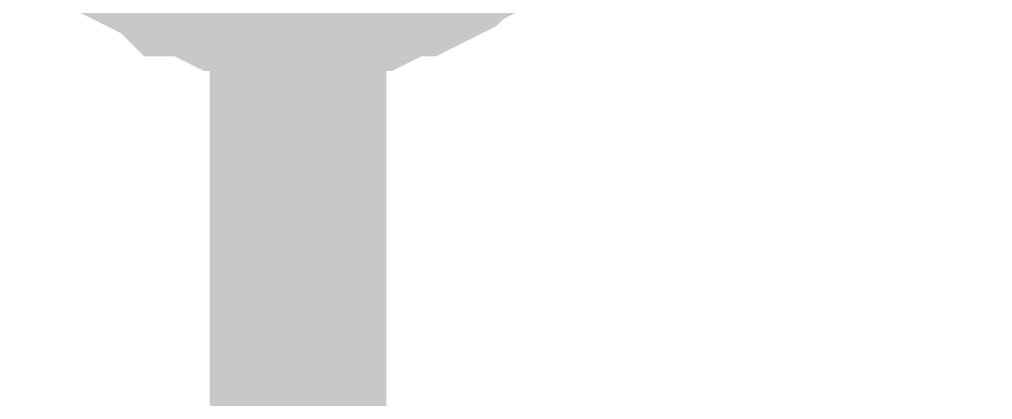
# Model space of a CAD drawing. Header units: inches. Extents: x 0 to 569, y 0 to 432.
# Drawn here: x 154.47 to 156.12, y 118.17 to 118.814 of the extents above; entities that cross this region are included whole.
import ezdxf

# ---------------------------------------------------------------- set-up
doc = ezdxf.new("R2010")
doc.units = ezdxf.units.IN
doc.layers.add('Sheet', color=255, linetype='Continuous')

msp = doc.modelspace()

# ---------------------------------------------------------------- linework, layer by layer
at = {"layer": 'Sheet'}
for points in [[(154.9425, 119.3726, 0.2997, 0.2997, 0), (154.9425, 91.4301, 0.2997, 0.2997, 0), (167.6425, 91.4301, 0.2997, 0.2997, 0), (205.7425, 91.4301, 0.2997, 0.2997, 0)], [(154.9425, 118.8641, 0.2997, 0.2997, 0), (154.9177, 118.8641, 0.2997, 0.2997, 0), (154.8929, 118.8641, 0.2997, 0.2997, 0), (154.8681, 118.8641, 0.2997, 0.2997, 0), (154.8433, 118.8765, 0.2997, 0.2997, 0), (154.8185, 118.8765, 0.2997, 0.2997, 0), (154.7937, 118.8889, 0.2997, 0.2997, 0), (154.7688, 118.9013, 0.2997, 0.2997, 0), (154.744, 118.9013, 0.2997, 0.2997, 0), (154.7316, 118.9137, 0.2997, 0.2997, 0), (154.7068, 118.9261, 0.2997, 0.2997, 0), (154.682, 118.9385, 0.2997, 0.2997, 0), (154.6572, 118.9509, 0.2997, 0.2997, 0), (154.6448, 118.9633, 0.2997, 0.2997, 0), (154.62, 118.9881, 0.2997, 0.2997, 0)], [(154.9425, 118.8641, 0.2997, 0.2997, 0), (154.9177, 118.8641, 0.2997, 0.2997, 0), (154.8929, 118.8641, 0.2997, 0.2997, 0), (154.8681, 118.8641, 0.2997, 0.2997, 0), (154.8433, 118.8765, 0.2997, 0.2997, 0), (154.8185, 118.8765, 0.2997, 0.2997, 0), (154.7937, 118.8889, 0.2997, 0.2997, 0), (154.7688, 118.9013, 0.2997, 0.2997, 0), (154.744, 118.9013, 0.2997, 0.2997, 0), (154.7316, 118.9137, 0.2997, 0.2997, 0), (154.7068, 118.9261, 0.2997, 0.2997, 0), (154.682, 118.9385, 0.2997, 0.2997, 0), (154.6572, 118.9509, 0.2997, 0.2997, 0), (154.6448, 118.9633, 0.2997, 0.2997, 0), (154.62, 118.9881, 0.2997, 0.2997, 0)], [(154.9425, 118.8641, 0.2997, 0.2997, 0), (154.9177, 118.8641, 0.2997, 0.2997, 0), (154.8929, 118.8641, 0.2997, 0.2997, 0), (154.8681, 118.8641, 0.2997, 0.2997, 0), (154.8433, 118.8765, 0.2997, 0.2997, 0), (154.8185, 118.8765, 0.2997, 0.2997, 0), (154.7937, 118.8889, 0.2997, 0.2997, 0), (154.7688, 118.9013, 0.2997, 0.2997, 0), (154.744, 118.9013, 0.2997, 0.2997, 0), (154.7316, 118.9137, 0.2997, 0.2997, 0), (154.7068, 118.9261, 0.2997, 0.2997, 0), (154.682, 118.9385, 0.2997, 0.2997, 0), (154.6572, 118.9509, 0.2997, 0.2997, 0), (154.6448, 118.9633, 0.2997, 0.2997, 0), (154.62, 118.9881, 0.2997, 0.2997, 0)], [(154.9425, 118.8641, 0.2997, 0.2997, 0), (154.9177, 118.8641, 0.2997, 0.2997, 0), (154.8929, 118.8641, 0.2997, 0.2997, 0), (154.8681, 118.8641, 0.2997, 0.2997, 0), (154.8433, 118.8765, 0.2997, 0.2997, 0), (154.8185, 118.8765, 0.2997, 0.2997, 0), (154.7937, 118.8889, 0.2997, 0.2997, 0), (154.7688, 118.9013, 0.2997, 0.2997, 0), (154.744, 118.9013, 0.2997, 0.2997, 0), (154.7316, 118.9137, 0.2997, 0.2997, 0), (154.7068, 118.9261, 0.2997, 0.2997, 0), (154.682, 118.9385, 0.2997, 0.2997, 0), (154.6572, 118.9509, 0.2997, 0.2997, 0), (154.6448, 118.9633, 0.2997, 0.2997, 0), (154.62, 118.9881, 0.2997, 0.2997, 0)], [(155.2649, 118.9881, 0.2997, 0.2997, 0), (155.2525, 118.9633, 0.2997, 0.2997, 0), (155.2277, 118.9509, 0.2997, 0.2997, 0), (155.2029, 118.9385, 0.2997, 0.2997, 0), (155.1905, 118.9261, 0.2997, 0.2997, 0), (155.1657, 118.9137, 0.2997, 0.2997, 0), (155.1409, 118.9013, 0.2997, 0.2997, 0), (155.1161, 118.9013, 0.2997, 0.2997, 0), (155.0913, 118.8889, 0.2997, 0.2997, 0), (155.0665, 118.8765, 0.2997, 0.2997, 0), (155.0417, 118.8765, 0.2997, 0.2997, 0), (155.0169, 118.8641, 0.2997, 0.2997, 0), (154.9921, 118.8641, 0.2997, 0.2997, 0), (154.9673, 118.8641, 0.2997, 0.2997, 0), (154.9425, 118.8641, 0.2997, 0.2997, 0)], [(155.2649, 118.9881, 0.2997, 0.2997, 0), (155.2525, 118.9633, 0.2997, 0.2997, 0), (155.2277, 118.9509, 0.2997, 0.2997, 0), (155.2029, 118.9385, 0.2997, 0.2997, 0), (155.1905, 118.9261, 0.2997, 0.2997, 0), (155.1657, 118.9137, 0.2997, 0.2997, 0), (155.1409, 118.9013, 0.2997, 0.2997, 0), (155.1161, 118.9013, 0.2997, 0.2997, 0), (155.0913, 118.8889, 0.2997, 0.2997, 0), (155.0665, 118.8765, 0.2997, 0.2997, 0), (155.0417, 118.8765, 0.2997, 0.2997, 0), (155.0169, 118.8641, 0.2997, 0.2997, 0), (154.9921, 118.8641, 0.2997, 0.2997, 0), (154.9673, 118.8641, 0.2997, 0.2997, 0), (154.9425, 118.8641, 0.2997, 0.2997, 0)], [(155.2649, 118.9881, 0.2997, 0.2997, 0), (155.2525, 118.9633, 0.2997, 0.2997, 0), (155.2277, 118.9509, 0.2997, 0.2997, 0), (155.2029, 118.9385, 0.2997, 0.2997, 0), (155.1905, 118.9261, 0.2997, 0.2997, 0), (155.1657, 118.9137, 0.2997, 0.2997, 0), (155.1409, 118.9013, 0.2997, 0.2997, 0), (155.1161, 118.9013, 0.2997, 0.2997, 0), (155.0913, 118.8889, 0.2997, 0.2997, 0), (155.0665, 118.8765, 0.2997, 0.2997, 0), (155.0417, 118.8765, 0.2997, 0.2997, 0), (155.0169, 118.8641, 0.2997, 0.2997, 0), (154.9921, 118.8641, 0.2997, 0.2997, 0), (154.9673, 118.8641, 0.2997, 0.2997, 0), (154.9425, 118.8641, 0.2997, 0.2997, 0)], [(155.2649, 118.9881, 0.2997, 0.2997, 0), (155.2525, 118.9633, 0.2997, 0.2997, 0), (155.2277, 118.9509, 0.2997, 0.2997, 0), (155.2029, 118.9385, 0.2997, 0.2997, 0), (155.1905, 118.9261, 0.2997, 0.2997, 0), (155.1657, 118.9137, 0.2997, 0.2997, 0), (155.1409, 118.9013, 0.2997, 0.2997, 0), (155.1161, 118.9013, 0.2997, 0.2997, 0), (155.0913, 118.8889, 0.2997, 0.2997, 0), (155.0665, 118.8765, 0.2997, 0.2997, 0), (155.0417, 118.8765, 0.2997, 0.2997, 0), (155.0169, 118.8641, 0.2997, 0.2997, 0), (154.9921, 118.8641, 0.2997, 0.2997, 0), (154.9673, 118.8641, 0.2997, 0.2997, 0), (154.9425, 118.8641, 0.2997, 0.2997, 0)]]:
    msp.add_lwpolyline(points, format="xyseb", dxfattribs=at)

doc.saveas('drawing.dxf')
